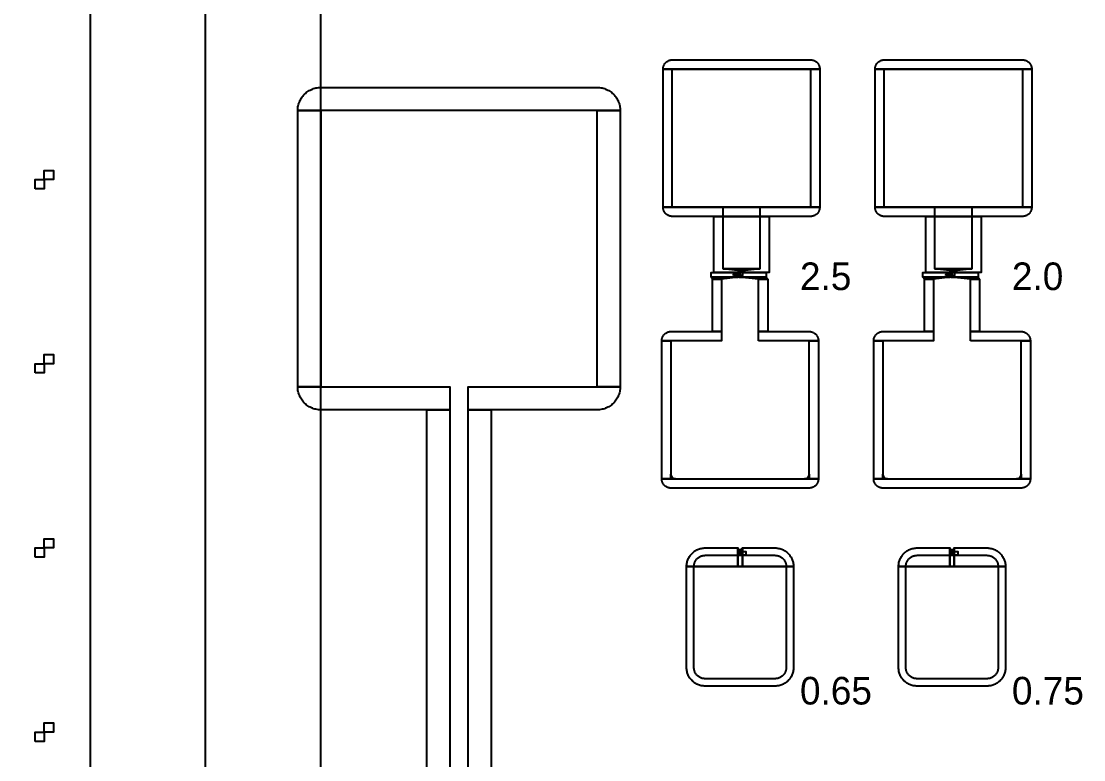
# Model space of a CAD drawing. Extents: x -50000 to 50000, y -50000 to 50000.
# Drawn here: x -14450 to -12144, y -32460 to -30856 of the extents above; entities that cross this region are included whole.
import ezdxf

# ---------------------------------------------------------------- set-up
doc = ezdxf.new("R2010")
doc.units = 0
for name, color, linetype in [('BASEMETAL', 3, 'CONTINUOUS'), ('FRAME', 14, 'CONTINUOUS'), ('MARKERS', 8, 'CONTINUOUS'), ('SECONDLAYER', 7, 'CONTINUOUS'), ('XOR', 5, 'CONTINUOUS'), ('XOR3', 15, 'CONTINUOUS')]:
    doc.layers.add(name, color=color, linetype=linetype)

# ---------------------------------------------------------------- blocks, each defined once
blk = doc.blocks.new('CHIP_JARRAY')
at = {"layer": 'BASEMETAL'}
for points in [[(1243, 4940), (1243.027, 4941.047), (1243.11, 4942.091), (1243.246, 4943.129), (1243.437, 4944.158), (1243.681, 4945.176), (1243.979, 4946.18), (1244.328, 4947.167), (1244.729, 4948.135), (1245.18, 4949.08), (1245.679, 4950), (1246.227, 4950.893), (1246.82, 4951.756), (1247.457, 4952.586), (1248.137, 4953.383), (1248.858, 4954.142), (1249.617, 4954.863), (1250.414, 4955.543), (1251.244, 4956.18), (1252.107, 4956.773), (1253, 4957.321), (1253.92, 4957.82), (1254.865, 4958.271), (1255.833, 4958.672), (1256.82, 4959.021), (1257.824, 4959.319), (1258.842, 4959.563), (1259.871, 4959.754), (1260.909, 4959.89), (1261.953, 4959.973), (1263, 4960), (1563, 4960), (1564.047, 4959.973), (1565.091, 4959.89), (1566.129, 4959.754), (1567.158, 4959.563), (1568.176, 4959.319), (1569.18, 4959.021), (1570.167, 4958.672), (1571.135, 4958.271), (1572.08, 4957.82), (1573, 4957.321), (1573.893, 4956.773), (1574.756, 4956.18), (1575.586, 4955.543), (1576.383, 4954.863), (1577.142, 4954.142), (1577.863, 4953.383), (1578.543, 4952.586), (1579.18, 4951.756), (1579.773, 4950.893), (1580.321, 4950), (1580.82, 4949.08), (1581.271, 4948.135), (1581.672, 4947.167), (1582.021, 4946.18), (1582.319, 4945.176), (1582.563, 4944.158), (1582.754, 4943.129), (1582.89, 4942.091), (1582.973, 4941.047), (1583, 4940)], [(1703, 4940), (1703.027, 4941.047), (1703.11, 4942.091), (1703.246, 4943.129), (1703.437, 4944.158), (1703.681, 4945.176), (1703.979, 4946.18), (1704.328, 4947.167), (1704.729, 4948.135), (1705.18, 4949.08), (1705.679, 4950), (1706.227, 4950.893), (1706.82, 4951.756), (1707.457, 4952.586), (1708.137, 4953.383), (1708.858, 4954.142), (1709.617, 4954.863), (1710.414, 4955.543), (1711.244, 4956.18), (1712.107, 4956.773), (1713, 4957.321), (1713.92, 4957.82), (1714.865, 4958.271), (1715.833, 4958.672), (1716.82, 4959.021), (1717.824, 4959.319), (1718.842, 4959.563), (1719.871, 4959.754), (1720.909, 4959.89), (1721.953, 4959.973), (1723, 4960), (2023, 4960), (2024.047, 4959.973), (2025.091, 4959.89), (2026.129, 4959.754), (2027.158, 4959.563), (2028.176, 4959.319), (2029.18, 4959.021), (2030.167, 4958.672), (2031.135, 4958.271), (2032.08, 4957.82), (2033, 4957.321), (2033.893, 4956.773), (2034.756, 4956.18), (2035.586, 4955.543), (2036.383, 4954.863), (2037.142, 4954.142), (2037.863, 4953.383), (2038.543, 4952.586), (2039.18, 4951.756), (2039.773, 4950.893), (2040.321, 4950), (2040.82, 4949.08), (2041.271, 4948.135), (2041.672, 4947.167), (2042.021, 4946.18), (2042.319, 4945.176), (2042.563, 4944.158), (2042.754, 4943.129), (2042.89, 4942.091), (2042.973, 4941.047), (2043, 4940)], [(1243, 4640), (1243, 4940), (1583, 4940), (1583, 4640)], [(1703, 4640), (1703, 4940), (2043, 4940), (2043, 4640)], [(450, 4850), (450.069, 4852.617), (450.274, 4855.226), (450.616, 4857.822), (451.093, 4860.396), (451.704, 4862.941), (452.447, 4865.451), (453.321, 4867.918), (454.323, 4870.337), (455.45, 4872.7), (456.699, 4875), (458.066, 4877.232), (459.549, 4879.389), (461.143, 4881.466), (462.843, 4883.457), (464.645, 4885.355), (466.543, 4887.157), (468.534, 4888.857), (470.611, 4890.451), (472.768, 4891.934), (475, 4893.301), (477.3, 4894.55), (479.663, 4895.677), (482.082, 4896.679), (484.549, 4897.553), (487.059, 4898.296), (489.604, 4898.907), (492.178, 4899.384), (494.774, 4899.726), (497.383, 4899.931), (500, 4900), (1100, 4900), (1102.617, 4899.931), (1105.226, 4899.726), (1107.822, 4899.384), (1110.396, 4898.907), (1112.941, 4898.296), (1115.451, 4897.553), (1117.918, 4896.679), (1120.337, 4895.677), (1122.7, 4894.55), (1125, 4893.301), (1127.232, 4891.934), (1129.389, 4890.451), (1131.466, 4888.857), (1133.457, 4887.157), (1135.355, 4885.355), (1137.157, 4883.457), (1138.857, 4881.466), (1140.451, 4879.389), (1141.934, 4877.232), (1143.301, 4875), (1144.55, 4872.7), (1145.677, 4870.337), (1146.679, 4867.918), (1147.553, 4865.451), (1148.296, 4862.941), (1148.907, 4860.396), (1149.384, 4857.822), (1149.726, 4855.226), (1149.931, 4852.617), (1150, 4850)], [(450, 4250), (450, 4850), (500, 4850), (500, 4250)], [(1100, 4250), (1100, 4850), (1150, 4850), (1150, 4250)], [(1263, 4620), (1261.953, 4620.027), (1260.909, 4620.11), (1259.871, 4620.246), (1258.842, 4620.437), (1257.824, 4620.681), (1256.82, 4620.979), (1255.833, 4621.328), (1254.865, 4621.729), (1253.92, 4622.18), (1253, 4622.679), (1252.107, 4623.227), (1251.244, 4623.82), (1250.414, 4624.457), (1249.617, 4625.137), (1248.858, 4625.858), (1248.137, 4626.617), (1247.457, 4627.414), (1246.82, 4628.244), (1246.227, 4629.107), (1245.679, 4630), (1245.18, 4630.92), (1244.729, 4631.865), (1244.328, 4632.833), (1243.979, 4633.82), (1243.681, 4634.824), (1243.437, 4635.842), (1243.246, 4636.871), (1243.11, 4637.909), (1243.027, 4638.953), (1243, 4640), (1583, 4640), (1582.973, 4638.953), (1582.89, 4637.909), (1582.754, 4636.871), (1582.563, 4635.842), (1582.319, 4634.824), (1582.021, 4633.82), (1581.672, 4632.833), (1581.271, 4631.865), (1580.82, 4630.92), (1580.321, 4630), (1579.773, 4629.107), (1579.18, 4628.244), (1578.543, 4627.414), (1577.863, 4626.617), (1577.142, 4625.858), (1576.383, 4625.137), (1575.586, 4624.457), (1574.756, 4623.82), (1573.893, 4623.227), (1573, 4622.679), (1572.08, 4622.18), (1571.135, 4621.729), (1570.167, 4621.328), (1569.18, 4620.979), (1568.176, 4620.681), (1567.158, 4620.437), (1566.129, 4620.246), (1565.091, 4620.11), (1564.047, 4620.027), (1563, 4620)], [(1723, 4620), (1721.953, 4620.027), (1720.909, 4620.11), (1719.871, 4620.246), (1718.842, 4620.437), (1717.824, 4620.681), (1716.82, 4620.979), (1715.833, 4621.328), (1714.865, 4621.729), (1713.92, 4622.18), (1713, 4622.679), (1712.107, 4623.227), (1711.244, 4623.82), (1710.414, 4624.457), (1709.617, 4625.137), (1708.858, 4625.858), (1708.137, 4626.617), (1707.457, 4627.414), (1706.82, 4628.244), (1706.227, 4629.107), (1705.679, 4630), (1705.18, 4630.92), (1704.729, 4631.865), (1704.328, 4632.833), (1703.979, 4633.82), (1703.681, 4634.824), (1703.437, 4635.842), (1703.246, 4636.871), (1703.11, 4637.909), (1703.027, 4638.953), (1703, 4640), (2043, 4640), (2042.973, 4638.953), (2042.89, 4637.909), (2042.754, 4636.871), (2042.563, 4635.842), (2042.319, 4634.824), (2042.021, 4633.82), (2041.672, 4632.833), (2041.271, 4631.865), (2040.82, 4630.92), (2040.321, 4630), (2039.773, 4629.107), (2039.18, 4628.244), (2038.543, 4627.414), (2037.863, 4626.617), (2037.142, 4625.858), (2036.383, 4625.137), (2035.586, 4624.457), (2034.756, 4623.82), (2033.893, 4623.227), (2033, 4622.679), (2032.08, 4622.18), (2031.135, 4621.729), (2030.167, 4621.328), (2029.18, 4620.979), (2028.176, 4620.681), (2027.158, 4620.437), (2026.129, 4620.246), (2025.091, 4620.11), (2024.047, 4620.027), (2023, 4620)], [(1353, 4498), (1353, 4620), (1473, 4620), (1473, 4498)], [(1813, 4498), (1813, 4620), (1933, 4620), (1933, 4498)], [(1347, 4488), (1347, 4498), (1405.75, 4498), (1405.75, 4488)], [(1408.25, 4488), (1408.25, 4498), (1467, 4498), (1467, 4488)], [(1807, 4488), (1807, 4498), (1866, 4498), (1866, 4488)], [(1868, 4488), (1868, 4498), (1927, 4498), (1927, 4488)], [(1350, 4484), (1347, 4488), (1405.75, 4488), (1370, 4484)], [(1350, 4370), (1350, 4484), (1370, 4484), (1370, 4370)], [(1450, 4484), (1408.25, 4488), (1467, 4488), (1470, 4484)], [(1450, 4370), (1450, 4484), (1470, 4484), (1470, 4370)], [(1810, 4484), (1807, 4488), (1866, 4488), (1830, 4484)], [(1810, 4370), (1810, 4484), (1830, 4484), (1830, 4370)], [(1910, 4484), (1868, 4488), (1927, 4488), (1930, 4484)], [(1910, 4370), (1910, 4484), (1930, 4484), (1930, 4370)], [(1240, 4350), (1240.027, 4351.047), (1240.11, 4352.091), (1240.246, 4353.129), (1240.437, 4354.158), (1240.681, 4355.176), (1240.979, 4356.18), (1241.328, 4357.167), (1241.729, 4358.135), (1242.18, 4359.08), (1242.679, 4360), (1243.227, 4360.893), (1243.82, 4361.756), (1244.457, 4362.586), (1245.137, 4363.383), (1245.858, 4364.142), (1246.617, 4364.863), (1247.414, 4365.543), (1248.244, 4366.18), (1249.107, 4366.773), (1250, 4367.321), (1250.92, 4367.82), (1251.865, 4368.271), (1252.833, 4368.672), (1253.82, 4369.021), (1254.824, 4369.319), (1255.842, 4369.563), (1256.871, 4369.754), (1257.909, 4369.89), (1258.953, 4369.973), (1260, 4370), (1370, 4370), (1370, 4350)], [(1450, 4350), (1450, 4370), (1560, 4370), (1561.047, 4369.973), (1562.091, 4369.89), (1563.129, 4369.754), (1564.158, 4369.563), (1565.176, 4369.319), (1566.18, 4369.021), (1567.167, 4368.672), (1568.135, 4368.271), (1569.08, 4367.82), (1570, 4367.321), (1570.893, 4366.773), (1571.756, 4366.18), (1572.586, 4365.543), (1573.383, 4364.863), (1574.142, 4364.142), (1574.863, 4363.383), (1575.543, 4362.586), (1576.18, 4361.756), (1576.773, 4360.893), (1577.321, 4360), (1577.82, 4359.08), (1578.271, 4358.135), (1578.672, 4357.167), (1579.021, 4356.18), (1579.319, 4355.176), (1579.563, 4354.158), (1579.754, 4353.129), (1579.89, 4352.091), (1579.973, 4351.047), (1580, 4350)], [(1700, 4350), (1700.027, 4351.047), (1700.11, 4352.091), (1700.246, 4353.129), (1700.437, 4354.158), (1700.681, 4355.176), (1700.979, 4356.18), (1701.328, 4357.167), (1701.729, 4358.135), (1702.18, 4359.08), (1702.679, 4360), (1703.227, 4360.893), (1703.82, 4361.756), (1704.457, 4362.586), (1705.137, 4363.383), (1705.858, 4364.142), (1706.617, 4364.863), (1707.414, 4365.543), (1708.244, 4366.18), (1709.107, 4366.773), (1710, 4367.321), (1710.92, 4367.82), (1711.865, 4368.271), (1712.833, 4368.672), (1713.82, 4369.021), (1714.824, 4369.319), (1715.842, 4369.563), (1716.871, 4369.754), (1717.909, 4369.89), (1718.953, 4369.973), (1720, 4370), (1830, 4370), (1830, 4350)], [(1910, 4350), (1910, 4370), (2020, 4370), (2021.047, 4369.973), (2022.091, 4369.89), (2023.129, 4369.754), (2024.158, 4369.563), (2025.176, 4369.319), (2026.18, 4369.021), (2027.167, 4368.672), (2028.135, 4368.271), (2029.08, 4367.82), (2030, 4367.321), (2030.893, 4366.773), (2031.756, 4366.18), (2032.586, 4365.543), (2033.383, 4364.863), (2034.142, 4364.142), (2034.863, 4363.383), (2035.543, 4362.586), (2036.18, 4361.756), (2036.773, 4360.893), (2037.321, 4360), (2037.82, 4359.08), (2038.271, 4358.135), (2038.672, 4357.167), (2039.021, 4356.18), (2039.319, 4355.176), (2039.563, 4354.158), (2039.754, 4353.129), (2039.89, 4352.091), (2039.973, 4351.047), (2040, 4350)], [(1240, 4050), (1240, 4350), (1260, 4350), (1260, 4050)], [(1560, 4050), (1560, 4350), (1580, 4350), (1580, 4050)], [(1700, 4050), (1700, 4350), (1720, 4350), (1720, 4050)], [(2020, 4050), (2020, 4350), (2040, 4350), (2040, 4050)], [(500, 4200), (497.383, 4200.069), (494.774, 4200.274), (492.178, 4200.616), (489.604, 4201.093), (487.059, 4201.704), (484.549, 4202.447), (482.082, 4203.321), (479.663, 4204.323), (477.3, 4205.45), (475, 4206.699), (472.768, 4208.066), (470.611, 4209.549), (468.534, 4211.143), (466.543, 4212.843), (464.645, 4214.645), (462.843, 4216.543), (461.143, 4218.534), (459.549, 4220.611), (458.066, 4222.768), (456.699, 4225), (455.45, 4227.3), (454.323, 4229.663), (453.321, 4232.082), (452.447, 4234.549), (451.704, 4237.059), (451.093, 4239.604), (450.616, 4242.178), (450.274, 4244.774), (450.069, 4247.383), (450, 4250), (780, 4250), (780, 4200)], [(820, 4200), (820, 4250), (1150, 4250), (1149.931, 4247.383), (1149.726, 4244.774), (1149.384, 4242.178), (1148.907, 4239.604), (1148.296, 4237.059), (1147.553, 4234.549), (1146.679, 4232.082), (1145.677, 4229.663), (1144.55, 4227.3), (1143.301, 4225), (1141.934, 4222.768), (1140.451, 4220.611), (1138.857, 4218.534), (1137.157, 4216.543), (1135.355, 4214.645), (1133.457, 4212.843), (1131.466, 4211.143), (1129.389, 4209.549), (1127.232, 4208.066), (1125, 4206.699), (1122.7, 4205.45), (1120.337, 4204.323), (1117.918, 4203.321), (1115.451, 4202.447), (1112.941, 4201.704), (1110.396, 4201.093), (1107.822, 4200.616), (1105.226, 4200.274), (1102.617, 4200.069), (1100, 4200)], [(730, 2800), (730, 4200), (780, 4200), (780, 2800)], [(820, 2800), (820, 4200), (870, 4200), (870, 2800)], [(1260, 4050), (1260, 4060), (1260.055, 4058.955), (1260.219, 4057.921), (1260.489, 4056.91), (1260.865, 4055.933), (1261.34, 4055), (1261.91, 4054.122), (1262.569, 4053.309), (1263.309, 4052.569), (1264.122, 4051.91), (1265, 4051.34), (1265.933, 4050.865), (1266.91, 4050.489), (1267.921, 4050.219), (1268.955, 4050.055), (1270, 4050)], [(1550, 4050), (1551.045, 4050.055), (1552.079, 4050.219), (1553.09, 4050.489), (1554.067, 4050.865), (1555, 4051.34), (1555.878, 4051.91), (1556.691, 4052.569), (1557.431, 4053.309), (1558.09, 4054.122), (1558.66, 4055), (1559.135, 4055.933), (1559.511, 4056.91), (1559.781, 4057.921), (1559.945, 4058.955), (1560, 4060), (1560, 4050)], [(1720, 4050), (1720, 4060), (1720.055, 4058.955), (1720.219, 4057.921), (1720.489, 4056.91), (1720.865, 4055.933), (1721.34, 4055), (1721.91, 4054.122), (1722.569, 4053.309), (1723.309, 4052.569), (1724.122, 4051.91), (1725, 4051.34), (1725.933, 4050.865), (1726.91, 4050.489), (1727.921, 4050.219), (1728.955, 4050.055), (1730, 4050)], [(2010, 4050), (2011.045, 4050.055), (2012.079, 4050.219), (2013.09, 4050.489), (2014.067, 4050.865), (2015, 4051.34), (2015.878, 4051.91), (2016.691, 4052.569), (2017.431, 4053.309), (2018.09, 4054.122), (2018.66, 4055), (2019.135, 4055.933), (2019.511, 4056.91), (2019.781, 4057.921), (2019.945, 4058.955), (2020, 4060), (2020, 4050)], [(1260, 4030), (1258.953, 4030.027), (1257.909, 4030.11), (1256.871, 4030.246), (1255.842, 4030.437), (1254.824, 4030.681), (1253.82, 4030.979), (1252.833, 4031.328), (1251.865, 4031.729), (1250.92, 4032.18), (1250, 4032.679), (1249.107, 4033.227), (1248.244, 4033.82), (1247.414, 4034.457), (1246.617, 4035.137), (1245.858, 4035.858), (1245.137, 4036.617), (1244.457, 4037.414), (1243.82, 4038.244), (1243.227, 4039.107), (1242.679, 4040), (1242.18, 4040.92), (1241.729, 4041.865), (1241.328, 4042.833), (1240.979, 4043.82), (1240.681, 4044.824), (1240.437, 4045.842), (1240.246, 4046.871), (1240.11, 4047.909), (1240.027, 4048.953), (1240, 4050), (1580, 4050), (1579.973, 4048.953), (1579.89, 4047.909), (1579.754, 4046.871), (1579.563, 4045.842), (1579.319, 4044.824), (1579.021, 4043.82), (1578.672, 4042.833), (1578.271, 4041.865), (1577.82, 4040.92), (1577.321, 4040), (1576.773, 4039.107), (1576.18, 4038.244), (1575.543, 4037.414), (1574.863, 4036.617), (1574.142, 4035.858), (1573.383, 4035.137), (1572.586, 4034.457), (1571.756, 4033.82), (1570.893, 4033.227), (1570, 4032.679), (1569.08, 4032.18), (1568.135, 4031.729), (1567.167, 4031.328), (1566.18, 4030.979), (1565.176, 4030.681), (1564.158, 4030.437), (1563.129, 4030.246), (1562.091, 4030.11), (1561.047, 4030.027), (1560, 4030)], [(1720, 4030), (1718.953, 4030.027), (1717.909, 4030.11), (1716.871, 4030.246), (1715.842, 4030.437), (1714.824, 4030.681), (1713.82, 4030.979), (1712.833, 4031.328), (1711.865, 4031.729), (1710.92, 4032.18), (1710, 4032.679), (1709.107, 4033.227), (1708.244, 4033.82), (1707.414, 4034.457), (1706.617, 4035.137), (1705.858, 4035.858), (1705.137, 4036.617), (1704.457, 4037.414), (1703.82, 4038.244), (1703.227, 4039.107), (1702.679, 4040), (1702.18, 4040.92), (1701.729, 4041.865), (1701.328, 4042.833), (1700.979, 4043.82), (1700.681, 4044.824), (1700.437, 4045.842), (1700.246, 4046.871), (1700.11, 4047.909), (1700.027, 4048.953), (1700, 4050), (2040, 4050), (2039.973, 4048.953), (2039.89, 4047.909), (2039.754, 4046.871), (2039.563, 4045.842), (2039.319, 4044.824), (2039.021, 4043.82), (2038.672, 4042.833), (2038.271, 4041.865), (2037.82, 4040.92), (2037.321, 4040), (2036.773, 4039.107), (2036.18, 4038.244), (2035.543, 4037.414), (2034.863, 4036.617), (2034.142, 4035.858), (2033.383, 4035.137), (2032.586, 4034.457), (2031.756, 4033.82), (2030.893, 4033.227), (2030, 4032.679), (2029.08, 4032.18), (2028.135, 4031.729), (2027.167, 4031.328), (2026.18, 4030.979), (2025.176, 4030.681), (2024.158, 4030.437), (2023.129, 4030.246), (2022.091, 4030.11), (2021.047, 4030.027), (2020, 4030)], [(1294, 3860), (1294.055, 3862.093), (1294.219, 3864.181), (1294.492, 3866.257), (1294.874, 3868.316), (1295.363, 3870.353), (1295.958, 3872.361), (1296.657, 3874.335), (1297.458, 3876.269), (1298.36, 3878.16), (1299.359, 3880), (1300.453, 3881.786), (1301.639, 3883.511), (1302.914, 3885.173), (1304.274, 3886.765), (1305.716, 3888.284), (1307.235, 3889.726), (1308.827, 3891.086), (1310.489, 3892.361), (1312.214, 3893.547), (1314, 3894.641), (1315.84, 3895.64), (1317.731, 3896.542), (1319.665, 3897.343), (1321.639, 3898.042), (1323.647, 3898.637), (1325.684, 3899.126), (1327.743, 3899.508), (1329.819, 3899.781), (1331.907, 3899.945), (1334, 3900), (1405, 3900), (1405, 3860)], [(1405, 3895.5), (1405, 3899.5), (1409.675, 3895.5)], [(1410.325, 3895.5), (1415, 3899.5), (1415, 3895.5)], [(1415, 3860), (1415, 3900), (1486, 3900), (1488.093, 3899.945), (1490.181, 3899.781), (1492.257, 3899.508), (1494.316, 3899.126), (1496.353, 3898.637), (1498.361, 3898.042), (1500.335, 3897.343), (1502.269, 3896.542), (1504.16, 3895.64), (1506, 3894.641), (1507.786, 3893.547), (1509.511, 3892.361), (1511.173, 3891.086), (1512.765, 3889.726), (1514.284, 3888.284), (1515.726, 3886.765), (1517.086, 3885.173), (1518.361, 3883.511), (1519.547, 3881.786), (1520.641, 3880), (1521.64, 3878.16), (1522.542, 3876.269), (1523.343, 3874.335), (1524.042, 3872.361), (1524.637, 3870.353), (1525.126, 3868.316), (1525.508, 3866.257), (1525.781, 3864.181), (1525.945, 3862.093), (1526, 3860)], [(1754, 3860), (1754.055, 3862.093), (1754.219, 3864.181), (1754.492, 3866.257), (1754.874, 3868.316), (1755.363, 3870.353), (1755.958, 3872.361), (1756.657, 3874.335), (1757.458, 3876.269), (1758.36, 3878.16), (1759.359, 3880), (1760.453, 3881.786), (1761.639, 3883.511), (1762.914, 3885.173), (1764.274, 3886.765), (1765.716, 3888.284), (1767.235, 3889.726), (1768.827, 3891.086), (1770.489, 3892.361), (1772.214, 3893.547), (1774, 3894.641), (1775.84, 3895.64), (1777.731, 3896.542), (1779.665, 3897.343), (1781.639, 3898.042), (1783.647, 3898.637), (1785.684, 3899.126), (1787.743, 3899.508), (1789.819, 3899.781), (1791.907, 3899.945), (1794, 3900), (1865, 3900), (1865, 3860)], [(1865, 3895.5), (1865, 3899.5), (1869.625, 3895.5)], [(1870.375, 3895.5), (1875, 3899.5), (1875, 3895.5)], [(1875, 3860), (1875, 3900), (1946, 3900), (1948.093, 3899.945), (1950.181, 3899.781), (1952.257, 3899.508), (1954.316, 3899.126), (1956.353, 3898.637), (1958.361, 3898.042), (1960.335, 3897.343), (1962.269, 3896.542), (1964.16, 3895.64), (1966, 3894.641), (1967.786, 3893.547), (1969.511, 3892.361), (1971.173, 3891.086), (1972.765, 3889.726), (1974.284, 3888.284), (1975.726, 3886.765), (1977.086, 3885.173), (1978.361, 3883.511), (1979.547, 3881.786), (1980.641, 3880), (1981.64, 3878.16), (1982.542, 3876.269), (1983.343, 3874.335), (1984.042, 3872.361), (1984.637, 3870.353), (1985.126, 3868.316), (1985.508, 3866.257), (1985.781, 3864.181), (1985.945, 3862.093), (1986, 3860)], [(1405, 3888.5), (1405, 3895.5), (1409.675, 3895.5), (1409.675, 3888.5)], [(1405, 3860), (1405, 3888.5), (1415, 3888.5), (1415, 3860)], [(1410.325, 3888.5), (1410.325, 3895.5), (1415, 3895.5), (1415, 3888.5)], [(1865, 3888.5), (1865, 3895.5), (1869.625, 3895.5), (1869.625, 3888.5)], [(1865, 3860), (1865, 3888.5), (1875, 3888.5), (1875, 3860)], [(1870.375, 3888.5), (1870.375, 3895.5), (1875, 3895.5), (1875, 3888.5)], [(1334, 3600), (1331.907, 3600.055), (1329.819, 3600.219), (1327.743, 3600.492), (1325.684, 3600.874), (1323.647, 3601.363), (1321.639, 3601.958), (1319.665, 3602.657), (1317.731, 3603.458), (1315.84, 3604.36), (1314, 3605.359), (1312.214, 3606.453), (1310.489, 3607.639), (1308.827, 3608.914), (1307.235, 3610.274), (1305.716, 3611.716), (1304.274, 3613.235), (1302.914, 3614.827), (1301.639, 3616.489), (1300.453, 3618.214), (1299.359, 3620), (1298.36, 3621.84), (1297.458, 3623.731), (1296.657, 3625.665), (1295.958, 3627.639), (1295.363, 3629.647), (1294.874, 3631.684), (1294.492, 3633.743), (1294.219, 3635.819), (1294.055, 3637.907), (1294, 3640), (1294, 3860), (1526, 3860), (1526, 3640), (1525.945, 3637.907), (1525.781, 3635.819), (1525.508, 3633.743), (1525.126, 3631.684), (1524.637, 3629.647), (1524.042, 3627.639), (1523.343, 3625.665), (1522.542, 3623.731), (1521.64, 3621.84), (1520.641, 3620), (1519.547, 3618.214), (1518.361, 3616.489), (1517.086, 3614.827), (1515.726, 3613.235), (1514.284, 3611.716), (1512.765, 3610.274), (1511.173, 3608.914), (1509.511, 3607.639), (1507.786, 3606.453), (1506, 3605.359), (1504.16, 3604.36), (1502.269, 3603.458), (1500.335, 3602.657), (1498.361, 3601.958), (1496.353, 3601.363), (1494.316, 3600.874), (1492.257, 3600.492), (1490.181, 3600.219), (1488.093, 3600.055), (1486, 3600)], [(1794, 3600), (1791.907, 3600.055), (1789.819, 3600.219), (1787.743, 3600.492), (1785.684, 3600.874), (1783.647, 3601.363), (1781.639, 3601.958), (1779.665, 3602.657), (1777.731, 3603.458), (1775.84, 3604.36), (1774, 3605.359), (1772.214, 3606.453), (1770.489, 3607.639), (1768.827, 3608.914), (1767.235, 3610.274), (1765.716, 3611.716), (1764.274, 3613.235), (1762.914, 3614.827), (1761.639, 3616.489), (1760.453, 3618.214), (1759.359, 3620), (1758.36, 3621.84), (1757.458, 3623.731), (1756.657, 3625.665), (1755.958, 3627.639), (1755.363, 3629.647), (1754.874, 3631.684), (1754.492, 3633.743), (1754.219, 3635.819), (1754.055, 3637.907), (1754, 3640), (1754, 3860), (1986, 3860), (1986, 3640), (1985.945, 3637.907), (1985.781, 3635.819), (1985.508, 3633.743), (1985.126, 3631.684), (1984.637, 3629.647), (1984.042, 3627.639), (1983.343, 3625.665), (1982.542, 3623.731), (1981.64, 3621.84), (1980.641, 3620), (1979.547, 3618.214), (1978.361, 3616.489), (1977.086, 3614.827), (1975.726, 3613.235), (1974.284, 3611.716), (1972.765, 3610.274), (1971.173, 3608.914), (1969.511, 3607.639), (1967.786, 3606.453), (1966, 3605.359), (1964.16, 3604.36), (1962.269, 3603.458), (1960.335, 3602.657), (1958.361, 3601.958), (1956.353, 3601.363), (1954.316, 3600.874), (1952.257, 3600.492), (1950.181, 3600.219), (1948.093, 3600.055), (1946, 3600)]]:
    blk.add_lwpolyline(points, close=True, dxfattribs=at)
at = {"layer": 'FRAME'}
for points in [[(0, 0), (0, 7000), (7000, 7000), (7000, 0)], [(500, 500), (500, 6500), (6500, 6500), (6500, 500)]]:
    blk.add_lwpolyline(points, close=True, dxfattribs=at)
at = {"layer": 'SECONDLAYER'}
for points in [[(1263, 4640), (1263, 4940), (1563, 4940), (1563, 4640)], [(1723, 4640), (1723, 4940), (2023, 4940), (2023, 4640)], [(1373, 4506), (1373, 4640), (1453, 4640), (1453, 4506)], [(1833, 4506), (1833, 4640), (1913, 4640), (1913, 4506)], [(1410.5, 4502), (1373, 4506), (1453, 4506), (1415.5, 4502)], [(1410.5, 4492), (1410.5, 4502), (1415.5, 4502), (1415.5, 4492)], [(1870.5, 4502), (1833, 4506), (1913, 4506), (1875.5, 4502)], [(1870.5, 4492), (1870.5, 4502), (1875.5, 4502), (1875.5, 4492)], [(1396, 4492), (1396, 4494.5), (1405.75, 4494.5), (1405.75, 4492)], [(1405.75, 4492), (1405.75, 4494.5), (1408.25, 4494.5), (1408.25, 4492)], [(1408.25, 4492), (1408.25, 4494.5), (1410.5, 4494.5), (1410.5, 4492)], [(1856.5, 4492), (1856.5, 4494), (1866, 4494), (1866, 4492)], [(1866, 4492), (1866, 4494), (1868, 4494), (1868, 4492)], [(1868, 4492), (1868, 4494), (1870.5, 4494), (1870.5, 4492)], [(1334, 3616), (1332.744, 3616.033), (1331.491, 3616.131), (1330.246, 3616.295), (1329.01, 3616.524), (1327.788, 3616.818), (1326.584, 3617.175), (1325.399, 3617.594), (1324.238, 3618.075), (1323.104, 3618.616), (1322, 3619.215), (1320.929, 3619.872), (1319.893, 3620.584), (1318.896, 3621.348), (1317.941, 3622.165), (1317.029, 3623.029), (1316.165, 3623.941), (1315.348, 3624.896), (1314.584, 3625.893), (1313.872, 3626.929), (1313.215, 3628), (1312.616, 3629.104), (1312.075, 3630.238), (1311.594, 3631.399), (1311.175, 3632.584), (1310.818, 3633.788), (1310.524, 3635.01), (1310.295, 3636.246), (1310.131, 3637.491), (1310.033, 3638.744), (1310, 3640), (1310, 3860), (1310.033, 3861.256), (1310.131, 3862.509), (1310.295, 3863.754), (1310.524, 3864.99), (1310.818, 3866.212), (1311.175, 3867.416), (1311.594, 3868.601), (1312.075, 3869.762), (1312.616, 3870.896), (1313.215, 3872), (1313.872, 3873.071), (1314.584, 3874.107), (1315.348, 3875.104), (1316.165, 3876.059), (1317.029, 3876.971), (1317.941, 3877.835), (1318.896, 3878.652), (1319.893, 3879.416), (1320.929, 3880.128), (1322, 3880.785), (1323.104, 3881.384), (1324.238, 3881.925), (1325.399, 3882.406), (1326.584, 3882.825), (1327.788, 3883.182), (1329.01, 3883.476), (1330.246, 3883.705), (1331.491, 3883.869), (1332.744, 3883.967), (1334, 3884), (1486, 3884), (1487.256, 3883.967), (1488.509, 3883.869), (1489.754, 3883.705), (1490.99, 3883.476), (1492.212, 3883.182), (1493.416, 3882.825), (1494.601, 3882.406), (1495.762, 3881.925), (1496.896, 3881.384), (1498, 3880.785), (1499.071, 3880.128), (1500.107, 3879.416), (1501.104, 3878.652), (1502.059, 3877.835), (1502.971, 3876.971), (1503.835, 3876.059), (1504.652, 3875.104), (1505.416, 3874.107), (1506.128, 3873.071), (1506.785, 3872), (1507.384, 3870.896), (1507.925, 3869.762), (1508.406, 3868.601), (1508.825, 3867.416), (1509.182, 3866.212), (1509.476, 3864.99), (1509.705, 3863.754), (1509.869, 3862.509), (1509.967, 3861.256), (1510, 3860), (1510, 3640), (1509.967, 3638.744), (1509.869, 3637.491), (1509.705, 3636.246), (1509.476, 3635.01), (1509.182, 3633.788), (1508.825, 3632.584), (1508.406, 3631.399), (1507.925, 3630.238), (1507.384, 3629.104), (1506.785, 3628), (1506.128, 3626.929), (1505.416, 3625.893), (1504.652, 3624.896), (1503.835, 3623.941), (1502.971, 3623.029), (1502.059, 3622.165), (1501.104, 3621.348), (1500.107, 3620.584), (1499.071, 3619.872), (1498, 3619.215), (1496.896, 3618.616), (1495.762, 3618.075), (1494.601, 3617.594), (1493.416, 3617.175), (1492.212, 3616.818), (1490.99, 3616.524), (1489.754, 3616.295), (1488.509, 3616.131), (1487.256, 3616.033), (1486, 3616)], [(1407.5, 3891.65), (1407.5, 3892.35), (1409.675, 3892.35), (1409.675, 3891.65)], [(1409.675, 3891.65), (1409.675, 3892.35), (1410.325, 3892.35), (1410.325, 3891.65)], [(1410.325, 3891.65), (1410.325, 3892.35), (1412.5, 3892.35), (1412.5, 3891.65)], [(1412.5, 3884), (1412.5, 3892.35), (1422.5, 3892.35), (1422.5, 3884)], [(1794, 3616), (1792.744, 3616.033), (1791.491, 3616.131), (1790.246, 3616.295), (1789.01, 3616.524), (1787.788, 3616.818), (1786.584, 3617.175), (1785.399, 3617.594), (1784.238, 3618.075), (1783.104, 3618.616), (1782, 3619.215), (1780.929, 3619.872), (1779.893, 3620.584), (1778.896, 3621.348), (1777.941, 3622.165), (1777.029, 3623.029), (1776.165, 3623.941), (1775.348, 3624.896), (1774.584, 3625.893), (1773.872, 3626.929), (1773.215, 3628), (1772.616, 3629.104), (1772.075, 3630.238), (1771.594, 3631.399), (1771.175, 3632.584), (1770.818, 3633.788), (1770.524, 3635.01), (1770.295, 3636.246), (1770.131, 3637.491), (1770.033, 3638.744), (1770, 3640), (1770, 3860), (1770.033, 3861.256), (1770.131, 3862.509), (1770.295, 3863.754), (1770.524, 3864.99), (1770.818, 3866.212), (1771.175, 3867.416), (1771.594, 3868.601), (1772.075, 3869.762), (1772.616, 3870.896), (1773.215, 3872), (1773.872, 3873.071), (1774.584, 3874.107), (1775.348, 3875.104), (1776.165, 3876.059), (1777.029, 3876.971), (1777.941, 3877.835), (1778.896, 3878.652), (1779.893, 3879.416), (1780.929, 3880.128), (1782, 3880.785), (1783.104, 3881.384), (1784.238, 3881.925), (1785.399, 3882.406), (1786.584, 3882.825), (1787.788, 3883.182), (1789.01, 3883.476), (1790.246, 3883.705), (1791.491, 3883.869), (1792.744, 3883.967), (1794, 3884), (1946, 3884), (1947.256, 3883.967), (1948.509, 3883.869), (1949.754, 3883.705), (1950.99, 3883.476), (1952.212, 3883.182), (1953.416, 3882.825), (1954.601, 3882.406), (1955.762, 3881.925), (1956.896, 3881.384), (1958, 3880.785), (1959.071, 3880.128), (1960.107, 3879.416), (1961.104, 3878.652), (1962.059, 3877.835), (1962.971, 3876.971), (1963.835, 3876.059), (1964.652, 3875.104), (1965.416, 3874.107), (1966.128, 3873.071), (1966.785, 3872), (1967.384, 3870.896), (1967.925, 3869.762), (1968.406, 3868.601), (1968.825, 3867.416), (1969.182, 3866.212), (1969.476, 3864.99), (1969.705, 3863.754), (1969.869, 3862.509), (1969.967, 3861.256), (1970, 3860), (1970, 3640), (1969.967, 3638.744), (1969.869, 3637.491), (1969.705, 3636.246), (1969.476, 3635.01), (1969.182, 3633.788), (1968.825, 3632.584), (1968.406, 3631.399), (1967.925, 3630.238), (1967.384, 3629.104), (1966.785, 3628), (1966.128, 3626.929), (1965.416, 3625.893), (1964.652, 3624.896), (1963.835, 3623.941), (1962.971, 3623.029), (1962.059, 3622.165), (1961.104, 3621.348), (1960.107, 3620.584), (1959.071, 3619.872), (1958, 3619.215), (1956.896, 3618.616), (1955.762, 3618.075), (1954.601, 3617.594), (1953.416, 3617.175), (1952.212, 3616.818), (1950.99, 3616.524), (1949.754, 3616.295), (1948.509, 3616.131), (1947.256, 3616.033), (1946, 3616)], [(1867.5, 3891.65), (1867.5, 3892.35), (1869.625, 3892.35), (1869.625, 3891.65)], [(1869.625, 3891.65), (1869.625, 3892.35), (1870.375, 3892.35), (1870.375, 3891.65)], [(1870.375, 3891.65), (1870.375, 3892.35), (1872.5, 3892.35), (1872.5, 3891.65)], [(1872.5, 3884), (1872.5, 3892.35), (1882.5, 3892.35), (1882.5, 3884)]]:
    blk.add_lwpolyline(points, close=True, dxfattribs=at)
at = {"layer": 'XOR3'}
blk.add_lwpolyline([(250, 250), (250, 6750), (6750, 6750), (6750, 250)], close=True, dxfattribs=at)
at = {"layer": 'MARKERS'}
for s, p in [('2.5', (1540, 4460)), ('2.0', (2000, 4460)), ('0.65', (1540, 3560)), ('0.75', (2000, 3560))]:
    blk.add_text(s, height=60, dxfattribs=at).set_placement(p)
blk = doc.blocks.new('DICINGBORDER')
at = {"layer": 'XOR'}
for points in [[(0, 4800), (0, 4820), (20, 4820), (20, 4800)], [(7180, 4780), (7180, 4800), (7200, 4800), (7200, 4780)], [(0, 4400), (0, 4420), (20, 4420), (20, 4400)], [(7180, 4380), (7180, 4400), (7200, 4400), (7200, 4380)], [(0, 4000), (0, 4020), (20, 4020), (20, 4000)], [(7180, 3980), (7180, 4000), (7200, 4000), (7200, 3980)], [(0, 3600), (0, 3620), (20, 3620), (20, 3600)], [(7180, 3580), (7180, 3600), (7200, 3600), (7200, 3580)]]:
    blk.add_lwpolyline(points, close=True, dxfattribs=at)

msp = doc.modelspace()

# ---------------------------------------------------------------- linework, layer by layer
at = {"layer": 'FRAME'}
for radius in [50000, 49000]:
    msp.add_circle((0, 0), radius, dxfattribs=at)

# ---------------------------------------------------------------- block references
for name, p in [('DICINGBORDER', (-21600, -36000)), ('DICINGBORDER', (-14400, -36000)), ('CHIP_JARRAY', (-14300, -35900))]:
    msp.add_blockref(name, p)

doc.saveas('drawing.dxf')
